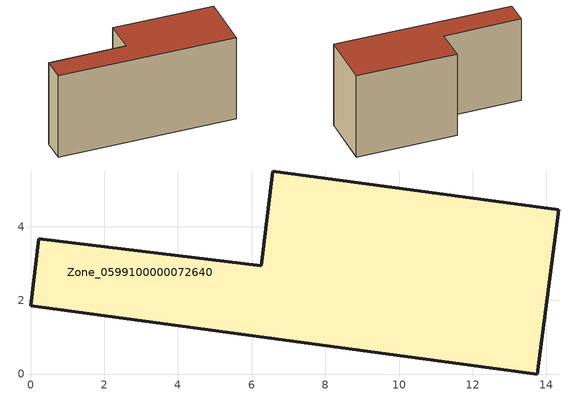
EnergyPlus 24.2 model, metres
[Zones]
Zone_0599100000072640
 floor ground (C_G): 6.25,2.93 6.57,5.51 14.34,4.46 13.75,0 0,1.85 0.22,3.67 z0
 wall outside (C_F): 13.75,0 14.34,4.46 6.57,5.51 6.25,2.93 0.22,3.67 0,1.85 13.75,0 z0:7.06
 roof outside (C_R): 0,1.85 13.75,0 14.34,4.46 6.57,5.51 6.25,2.93 0.22,3.67 z7.06
[BUILDING]
Pand.0599100000072640: North Axis=0; Terrain=City; Loads Convergence Tolerance Value=0.04; Temperature Convergence Tolerance Value=0.4; Solar Distribution=FullExterior; Maximum Number of Warmup Days=25; Minimum Number of Warmup Days=1
[Site:Location]
Rotterdam.The.Hague.AP_ZH_NLD Design_Conditions: Latitude=51.96; Longitude=4.45; Time Zone=1; Elevation=-4.5
[SITE:GROUNDTEMPERATURE:BUILDINGSURFACE]
18, 18, 18, 18, 18, 18, 18, 18, 18, 18, 18, 18
[MATERIAL] Thermal Absorptance=0.9; Solar Absorptance=0.7; Visible Absorptance=0.7
Name | Roughness | Thickness | Conductivity | Density | Specific Heat
G.TI.1946 | MediumSmooth | 0.15 | 1 | 540 | 1210
F.TI.1946 | Rough | 0.3 | 0.857143 | 1920 | 840
R.TI.1946 | MediumRough | 0.2 | 0.1 | 1500 | 1000
[CONSTRUCTION]
C_G: G.TI.1946
C_F: F.TI.1946
C_R: R.TI.1946
[ZONE]
Zone_0599100000072640: Type=1; Multiplier=1; Ceiling Height=Autocalculate; Volume=Autocalculate; Floor Area=autocalculate; Part of Total Floor Area=Yes
[ZONEINFILTRATION:DESIGNFLOWRATE]
Infil_Zone_0599100000072640: Zone or ZoneList or Space or SpaceList=Zone_0599100000072640; Schedule=AlwaysOn; Design Flow Rate Calculation Method=Flow/Area; Flow Rate per Floor Area=0.003; Constant Term Coefficient=1; Temperature Term Coefficient=0; Velocity Term Coefficient=0; Velocity Squared Term Coefficient=0
[HVACTEMPLATE:ZONE:IDEALLOADSAIRSYSTEM]
Zone_0599100000072640: Maximum Heating Supply Air Temperature=50; Minimum Cooling Supply Air Temperature=13; Maximum Heating Supply Air Humidity Ratio=0.0156; Minimum Cooling Supply Air Humidity Ratio=0.0077; Heating Limit=NoLimit; Cooling Limit=NoLimit; Dehumidification Control Type=ConstantSensibleHeatRatio; Cooling Sensible Heat Ratio=0.7; Dehumidification Setpoint=60; Humidification Control Type=None; Humidification Setpoint=30; Outdoor Air Method=None; Outdoor Air Flow Rate per Person=0.00944; Outdoor Air Flow Rate per Zone Floor Area=0; Outdoor Air Flow Rate per Zone=0; Demand Controlled Ventilation Type=None; Outdoor Air Economizer Type=NoEconomizer; Heat Recovery Type=None; Sensible Heat Recovery Effectiveness=0.7; Latent Heat Recovery Effectiveness=0.65
[ZONECONTROL:THERMOSTAT]
ThermostatControl_Zone_0599100000072640: Zone or ZoneList=Zone_0599100000072640; Control Type Schedule=DualSetpointControlType; Control 1=Thermostat_Zone_0599100000072640; Temperature Difference Between Cutout And Setpoint=0
[THERMOSTATSETPOINT:DUALSETPOINT]
Thermostat_Zone_0599100000072640: Heating Setpoint Temperature Schedule=HeatingSetpoint_Zone_0599100000072640; Cooling Setpoint Temperature Schedule=CoolingSetpoint_Zone_0599100000072640
[SCHEDULE:COMPACT]
HeatingSetpoint_Zone_0599100000072640: Through: 12/31, For: AllDays, Until: 24:00, 21
CoolingSetpoint_Zone_0599100000072640: Through: 12/31, For: AllDays, Until: 24:00, 24
DualSetpointControlType: Through: 12/31, For: AllDays, Until: 24:00, 4
AlwaysOn: Through: 12/31, For: AllDays, Until: 24:00, 1
